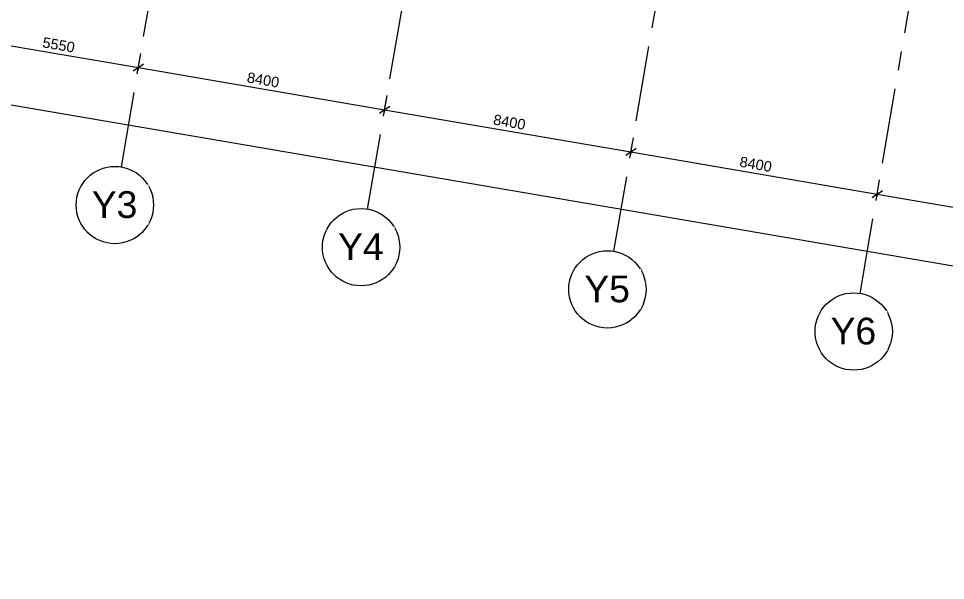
# Model space of a CAD drawing. Header units: millimetres. Extents: x 1499 to 248787, y -26353 to 51881.
# Drawn here: x 55921 to 87082, y -22278 to -3381 of the extents above; entities that cross this region are included whole.
import ezdxf

# ---------------------------------------------------------------- set-up
doc = ezdxf.new("R2010")
doc.units = ezdxf.units.MM
doc.linetypes.add('Grid Line', pattern=[4445, 2540, -635, 635, -635])
for name, color, linetype, lineweight in [('A-ANNO-DIMS', 211, 'Continuous', 5), ('A-ANNO-DIMS-200', 211, 'Continuous', 5), ('S-GRID', 1, 'Continuous', 5), ('S-GRID-IDEN', 1, 'Continuous', 5)]:
    doc.layers.add(name, color=color, linetype=linetype, lineweight=lineweight)
doc.styles.add('Arial_1', font='arial.ttf', dxfattribs={"height": 350})
doc.styles.add('Arial_2', font='arial.ttf', dxfattribs={"height": 900})
doc.dimstyles.new('Diagonal_-_1_75mm_Round_5mm_-1-200', dxfattribs={"dimscale": 304.8, "dimtxt": 1.171558, "dimasz": 0.984252, "dimexe": 0.328084, "dimexo": 0.0625, "dimgap": 0.065617, "dimtad": 1, "dimdec": 0, "dimlfac": 304.8, "dimrnd": 5, "dimdsep": 46, "dimtxsty": 'Arial_1', "dimblk1": 'OBLIQUE', "dimblk2": 'OBLIQUE', "dimsah": 1, "dimcen": 0.09, "dimazin": 0, "dimtfac": 1, "dimtdec": 4, "dimtix": 1, "dimtmove": 0, "dimatfit": 3, "dimfxl": 0.005167, "dimfxlon": 1, "dimtvp": 1, "dimtolj": 1, "dimtzin": 0, "dimarcsym": 2})

# ---------------------------------------------------------------- blocks, each defined once
blk = doc.blocks.new('Grid - M_Grid Head - Circle-4284405-1ST FLOOR  FRAMING PLAN')
at = {"layer": 'S-GRID-IDEN'}
blk.add_circle((0, 0), 6.5, dxfattribs=at)
blk = doc.blocks.new('DIMBLOCK17-1ST FLOOR  FRAMING PLAN')
at = {"layer": 'A-ANNO-DIMS-200'}
for p, q in [((54479, -4093), (54560, -3620)), ((54479, -4093), (54462, -4192)), ((54479, -4093), (59950, -5030)), ((59950, -5030), (60031, -4557)), ((59950, -5030), (59933, -5129))]:
    blk.add_line(p, q, dxfattribs=at)
at = {"layer": 'A-ANNO-DIMS-200', "lineweight": 15}
for p, q in [((54479, -4093), (54652, -3971)), ((54479, -4093), (54306, -4216)), ((59950, -5030), (60123, -4908)), ((59950, -5030), (59776, -5153))]:
    blk.add_line(p, q, dxfattribs=at)
at = {"layer": 'A-ANNO-DIMS-200', "color": 0, "insert": (56764, -4003), "char_height": 350, "width": 1292.12, "attachment_point": 1, "rotation": 350.2832, "line_spacing_factor": 0.941778, "style": 'Arial_1'}
blk.add_mtext('5550', dxfattribs=at)
blk = doc.blocks.new('_Oblique')
at = {"color": 0, "linetype": 'ByBlock', "lineweight": -2}
blk.add_line((-0.5, -0.5), (0.5, 0.5), dxfattribs=at)
blk = doc.blocks.new('DIMBLOCK18-1ST FLOOR  FRAMING PLAN')
at = {"layer": 'A-ANNO-DIMS-200'}
for p, q in [((59950, -5030), (60031, -4557)), ((59950, -5030), (59933, -5129)), ((59950, -5030), (68229, -6448)), ((68229, -6448), (68310, -5975)), ((68229, -6448), (68212, -6546))]:
    blk.add_line(p, q, dxfattribs=at)
at = {"layer": 'A-ANNO-DIMS-200', "lineweight": 15}
for p, q in [((59950, -5030), (60123, -4908)), ((59950, -5030), (59776, -5153)), ((68229, -6448), (68056, -6570)), ((68229, -6448), (68402, -6325))]:
    blk.add_line(p, q, dxfattribs=at)
at = {"layer": 'A-ANNO-DIMS-200', "color": 0, "insert": (63639, -5180), "char_height": 350, "width": 1292.12, "attachment_point": 1, "rotation": 350.2832, "line_spacing_factor": 0.941778, "style": 'Arial_1'}
blk.add_mtext('8400', dxfattribs=at)
blk = doc.blocks.new('DIMBLOCK19-1ST FLOOR  FRAMING PLAN')
at = {"layer": 'A-ANNO-DIMS-200'}
for p, q in [((68229, -6448), (68310, -5975)), ((68229, -6448), (68212, -6546)), ((68229, -6448), (76509, -7866)), ((76509, -7866), (76590, -7392)), ((76509, -7866), (76492, -7964))]:
    blk.add_line(p, q, dxfattribs=at)
at = {"layer": 'A-ANNO-DIMS-200', "lineweight": 15}
for p, q in [((68229, -6448), (68056, -6570)), ((68229, -6448), (68402, -6325)), ((76509, -7866), (76682, -7743)), ((76509, -7866), (76335, -7988))]:
    blk.add_line(p, q, dxfattribs=at)
at = {"layer": 'A-ANNO-DIMS-200', "color": 0, "insert": (71918, -6598), "char_height": 350, "width": 1292.12, "attachment_point": 1, "rotation": 350.2832, "line_spacing_factor": 0.941778, "style": 'Arial_1'}
blk.add_mtext('8400', dxfattribs=at)
blk = doc.blocks.new('DIMBLOCK20-1ST FLOOR  FRAMING PLAN')
at = {"layer": 'A-ANNO-DIMS-200'}
for p, q in [((76509, -7866), (76590, -7392)), ((76509, -7866), (76492, -7964)), ((76509, -7866), (84788, -9283)), ((84788, -9283), (84869, -8810)), ((84788, -9283), (84771, -9382))]:
    blk.add_line(p, q, dxfattribs=at)
at = {"layer": 'A-ANNO-DIMS-200', "lineweight": 15}
for p, q in [((76509, -7866), (76682, -7743)), ((76509, -7866), (76335, -7988)), ((84788, -9283), (84615, -9406)), ((84788, -9283), (84961, -9161))]:
    blk.add_line(p, q, dxfattribs=at)
at = {"layer": 'A-ANNO-DIMS-200', "color": 0, "insert": (80198, -8016), "char_height": 350, "width": 1292.12, "attachment_point": 1, "rotation": 350.2832, "line_spacing_factor": 0.941778, "style": 'Arial_1'}
blk.add_mtext('8400', dxfattribs=at)
blk = doc.blocks.new('DIMBLOCK21-1ST FLOOR  FRAMING PLAN')
at = {"layer": 'A-ANNO-DIMS-200'}
for p, q in [((84788, -9283), (84869, -8810)), ((84788, -9283), (84771, -9382)), ((84788, -9283), (93068, -10701)), ((93068, -10701), (93149, -10228)), ((93068, -10701), (93051, -10800))]:
    blk.add_line(p, q, dxfattribs=at)
at = {"layer": 'A-ANNO-DIMS-200', "lineweight": 15}
for p, q in [((84788, -9283), (84615, -9406)), ((84788, -9283), (84961, -9161)), ((93068, -10701), (93241, -10578)), ((93068, -10701), (92894, -10824))]:
    blk.add_line(p, q, dxfattribs=at)
at = {"layer": 'A-ANNO-DIMS-200', "color": 0, "insert": (88477, -9434), "char_height": 350, "width": 1292.12, "attachment_point": 1, "rotation": 350.2832, "line_spacing_factor": 0.941778, "style": 'Arial_1'}
blk.add_mtext('8400', dxfattribs=at)
blk = doc.blocks.new('DIMBLOCK29-1ST FLOOR  FRAMING PLAN')
at = {"layer": 'A-ANNO-DIMS-200'}
for p, q in [((48235, -5007), (48316, -4534)), ((48235, -5007), (48218, -5106)), ((48235, -5007), (148378, -22155)), ((148378, -22155), (148459, -21682)), ((148378, -22155), (148361, -22254))]:
    blk.add_line(p, q, dxfattribs=at)
at = {"layer": 'A-ANNO-DIMS-200', "lineweight": 15}
for p, q in [((48235, -5007), (48409, -4885)), ((48235, -5007), (48062, -5130)), ((148378, -22155), (148551, -22033)), ((148378, -22155), (148205, -22278))]:
    blk.add_line(p, q, dxfattribs=at)
at = {"layer": 'A-ANNO-DIMS-200', "color": 0, "insert": (97591, -12978), "char_height": 350, "width": 1938.18, "attachment_point": 1, "rotation": 350.2832, "line_spacing_factor": 0.941778, "style": 'Arial_1'}
blk.add_mtext('101600', dxfattribs=at)

msp = doc.modelspace()

# ---------------------------------------------------------------- linework, layer by layer
at = {"layer": 'S-GRID', "linetype": 'Grid Line'}
for p, q in [((59377.3705, -8371.7903), (62753.4503, 11344.1805)), ((67656.8551, -9789.5828), (71275.7119, 11344.1819)), ((75936.3377, -11207.3866), (79797.974, 11344.1858)), ((84215.8184, -12625.2016), (88320.236, 11344.1897))]:
    msp.add_line(p, q, dxfattribs=at)

# ---------------------------------------------------------------- block references
at = {"layer": 'S-GRID-IDEN', "xscale": 199.9999999999999, "yscale": 199.9999999999999, "zscale": 199.9999999999999, "rotation": 350.2831520499993}
for p in [(59157.9575, -9653.1404), (67437.4421, -11070.9329), (75716.9247, -12488.7366), (83996.4054, -13906.5516)]:
    msp.add_blockref('Grid - M_Grid Head - Circle-4284405-1ST FLOOR  FRAMING PLAN', p, dxfattribs=at)

# ---------------------------------------------------------------- dimensions: what is measured, and where the dimension line sits
at = {"layer": 'A-ANNO-DIMS'}
for base, p1, p2, override, picture, middle in [((59949.5984, -5030.0363), (54560.2334, -3620.1977), (60030.6124, -4556.9224), {"dimpost": '<>', "dimfxl": 5549.999999}, 'DIMBLOCK17-1ST FLOOR  FRAMING PLAN', (57247.9454, -4365.824)), ((68229.091, -6447.7817), (60030.6124, -4556.9224), (68310.105, -5974.6679), {"dimpost": '<>', "dimfxl": 8400}, 'DIMBLOCK18-1ST FLOOR  FRAMING PLAN', (64122.9014, -5542.9414)), ((76508.5836, -7865.5272), (68310.105, -5974.6679), (76589.5976, -7392.4133), {"dimpost": '<>', "dimfxl": 8400}, 'DIMBLOCK19-1ST FLOOR  FRAMING PLAN', (72402.394, -6960.6868)), ((84788.0762, -9283.2726), (76589.5976, -7392.4133), (84869.0902, -8810.1588), {"dimpost": '<>', "dimfxl": 8400}, 'DIMBLOCK20-1ST FLOOR  FRAMING PLAN', (80681.8866, -8378.4323)), ((93067.5688, -10701.0181), (84869.0902, -8810.1588), (93148.5828, -10227.9042), {"dimpost": '<>', "dimfxl": 8399.999999}, 'DIMBLOCK21-1ST FLOOR  FRAMING PLAN', (88961.3792, -9796.1777))]:
    dim = msp.add_linear_dim(base=base, p1=p1, p2=p2, angle=350.28315205, dimstyle='Diagonal_-_1_75mm_Round_5mm_-1-200', override=override, dxfattribs=at)
    dim.commit()
    dim.dimension.update_dxf_attribs({"geometry": picture, "text_midpoint": middle})

# ---------------------------------------------------------------- next in the draw order: texts
at = {"layer": 'S-GRID-IDEN', "char_height": 900, "width": 1010.12625, "attachment_point": 1, "style": 'Arial_2', "bg_fill": 3, "box_fill_scale": 1.25, "bg_fill_color": 256, "bg_fill_true_color": 13158600, "bg_fill_transparency": 0}
for insert in [(58382.8461, -9187.8925), (66662.3307, -10605.685), (74941.8133, -12023.4888), (83221.294, -13441.3038)]:
    msp.add_mtext('Y', dxfattribs=dict(at, insert=insert))

# ---------------------------------------------------------------- next in the draw order: texts
at = {"layer": 'S-GRID-IDEN', "char_height": 900, "width": 849.78875, "attachment_point": 1, "style": 'Arial_2', "bg_fill": 3, "box_fill_scale": 1.25, "bg_fill_color": 256, "bg_fill_true_color": 13158600, "bg_fill_transparency": 0}
for s, insert in [('3', (59216.2836, -9187.8925)), ('4', (67495.7682, -10605.685)), ('5', (75775.2508, -12023.4888)), ('6', (84054.7315, -13441.3038))]:
    msp.add_mtext(s, dxfattribs=dict(at, insert=insert))

# ---------------------------------------------------------------- next in the draw order: dimensions: what is measured, and where the dimension line sits
at = {"layer": 'A-ANNO-DIMS'}
dim = msp.add_linear_dim(base=(148377.7988, -22155.3731), p1=(48316.3785, -4534.2904), p2=(148458.8128, -21682.2592), angle=350.28315205, dimstyle='Diagonal_-_1_75mm_Round_5mm_-1-200', override={"dimpost": '<>', "dimfxl": 101599.999993}, dxfattribs=at)
dim.commit()
dim.dimension.update_dxf_attribs({"geometry": 'DIMBLOCK29-1ST FLOOR  FRAMING PLAN', "text_midpoint": (98340.1383, -13385.421)})

doc.saveas('drawing.dxf')
